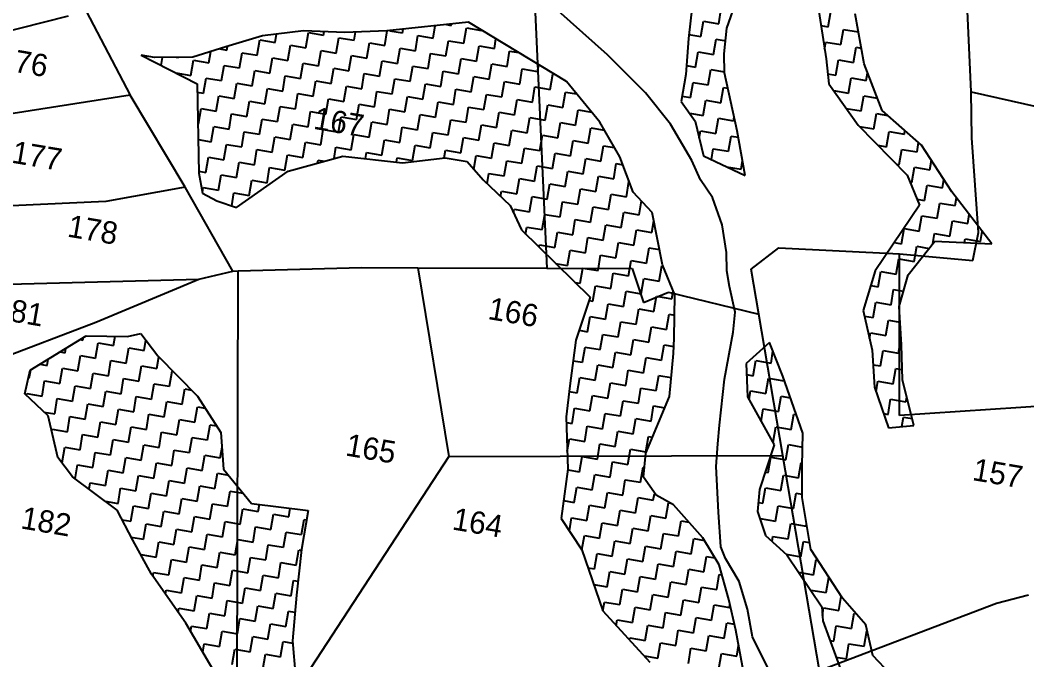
# Model space of a CAD drawing. Header units: metres. Extents: x 286044 to 288268, y 2013628 to 2015838.
# Drawn here: x 287161.4 to 287573.4, y 2014167.6 to 2014429.3 of the extents above; entities that cross this region are included whole.
import ezdxf
from ezdxf.enums import TextEntityAlignment as Align

# ---------------------------------------------------------------- set-up
doc = ezdxf.new("R2010")
doc.units = ezdxf.units.M
for name, color, linetype in [('LINE_WATER', 4, 'Continuous'), ('OFF', 1, 'Continuous'), ('POLY_HATCH', 12, 'Continuous'), ('POLY_PARCEL', 6, 'Continuous'), ('TEXT_PARCEL', 7, 'Continuous')]:
    doc.layers.add(name, color=color, linetype=linetype)
doc.styles.add('TEXT_MAP', font='')
doc.styles.get('TEXT_MAP').set_extended_font_data('Kruti Dev 050')

msp = doc.modelspace()

# ---------------------------------------------------------------- linework, layer by layer
at = {"layer": 'LINE_WATER'}
for p, q in [((287401.78, 2014415.18), (287381.64, 2014433.07)), ((287417.35, 2014399.56), (287401.78, 2014415.18)), ((287427.52, 2014386.69), (287417.35, 2014399.56)), ((287436.33, 2014371.82), (287427.52, 2014386.69)), ((287439.85, 2014363.93), (287436.33, 2014371.82)), ((287444.73, 2014356.7), (287439.85, 2014363.93)), ((287448.7, 2014345.5), (287444.73, 2014356.7)), ((287450.43, 2014334.27), (287448.7, 2014345.5)), ((287450.57, 2014326.75), (287450.43, 2014334.27)), ((287451.7, 2014320.28), (287450.57, 2014326.75)), ((287453.96, 2014309.77), (287451.7, 2014320.28)), ((287453.17, 2014301.6), (287453.96, 2014309.77)), ((287449.69, 2014282.35), (287453.17, 2014301.6)), ((287447.54, 2014263.53), (287449.69, 2014282.35)), ((287446.85, 2014255.96), (287447.54, 2014263.53)), ((287446.29, 2014246.73), (287446.85, 2014255.96)), ((287447.15, 2014227.96), (287446.29, 2014246.73)), ((287448.18, 2014213.81), (287447.15, 2014227.96)), ((287450, 2014209.04), (287448.18, 2014213.81)), ((287455.68, 2014199.57), (287450, 2014209.04)), ((287459.03, 2014188.27), (287455.68, 2014199.57)), ((287461.15, 2014176.97), (287459.03, 2014188.27)), ((287467.88, 2014163.17), (287461.15, 2014176.97))]:
    msp.add_line(p, q, dxfattribs=at)
at = {"layer": 'OFF'}
for p, q in [((287324.13, 2014327.97), (287336.83, 2014250.81)), ((287336.83, 2014250.81), (287250.06, 2014117.87)), ((287336.83, 2014250.81), (287473.55, 2014251.11))]:
    msp.add_line(p, q, dxfattribs=at)
at = {"layer": 'POLY_HATCH'}
for p, q in [((287450.63, 2014426.06), (287454.82, 2014438.15)), ((287436.47, 2014435.09), (287434.93, 2014421.84)), ((287487.8, 2014435.37), (287491.19, 2014413.46)), ((287506.75, 2014411.4), (287503.13, 2014431.93)), ((287344.85, 2014428.44), (287311.5, 2014424.88)), ((287385.03, 2014404.17), (287344.85, 2014428.44)), ((287277.35, 2014425), (287260.62, 2014422.88)), ((287294.3, 2014424.25), (287277.35, 2014425)), ((287311.5, 2014424.88), (287294.3, 2014424.25)), ((287449.55, 2014415.57), (287450.63, 2014426.06)), ((287260.62, 2014422.88), (287245.6, 2014418.32)), ((287434.93, 2014421.84), (287433.84, 2014407.08)), ((287245.6, 2014418.32), (287232.09, 2014414.22)), ((287449.64, 2014407.73), (287449.55, 2014415.57)), ((287216.4, 2014414.05), (287210.87, 2014414.99)), ((287210.87, 2014414.99), (287233.81, 2014403.26)), ((287232.09, 2014414.22), (287216.4, 2014414.05)), ((287491.19, 2014413.46), (287492.31, 2014403.31)), ((287514.18, 2014392.35), (287506.75, 2014411.4)), ((287433.84, 2014407.08), (287431.95, 2014396.02)), ((287454.86, 2014384.07), (287449.64, 2014407.73)), ((287233.81, 2014403.26), (287234.59, 2014366.65)), ((287398.59, 2014387.63), (287385.03, 2014404.17)), ((287492.31, 2014403.31), (287504.36, 2014386.31)), ((287431.95, 2014396.02), (287437.69, 2014387.93)), ((287530.28, 2014378.22), (287514.18, 2014392.35)), ((287406.84, 2014373.42), (287398.59, 2014387.63)), ((287437.69, 2014387.93), (287440.99, 2014373.85)), ((287504.36, 2014386.31), (287524.36, 2014365.83)), ((287458.14, 2014365.73), (287454.86, 2014384.07)), ((287542.67, 2014359.03), (287530.28, 2014378.22)), ((287271.05, 2014367.55), (287293.45, 2014373.69)), ((287293.45, 2014373.69), (287317.9, 2014370.95)), ((287317.9, 2014370.95), (287335.32, 2014372.96)), ((287335.32, 2014372.96), (287344.32, 2014371.43)), ((287344.32, 2014371.43), (287350.86, 2014363.91)), ((287412.21, 2014358.98), (287406.84, 2014373.42)), ((287440.99, 2014373.85), (287458.14, 2014365.73)), ((287234.59, 2014366.65), (287236.06, 2014358.57)), ((287250, 2014352.64), (287271.05, 2014367.55)), ((287524.36, 2014365.83), (287529.39, 2014353.59)), ((287350.86, 2014363.91), (287361.9, 2014353.49)), ((287236.06, 2014358.57), (287241.94, 2014355.44)), ((287420.03, 2014350.54), (287412.21, 2014358.98)), ((287558.98, 2014337.76), (287542.67, 2014359.03)), ((287241.94, 2014355.44), (287250, 2014352.64)), ((287361.9, 2014353.49), (287366.6, 2014343.45)), ((287529.39, 2014353.59), (287511.3, 2014326.79)), ((287424.22, 2014329.19), (287420.03, 2014350.54)), ((287366.6, 2014343.45), (287394.65, 2014315.9)), ((287524.78, 2014325.09), (287535.68, 2014338.88)), ((287535.68, 2014338.88), (287558.98, 2014337.76)), ((287429.26, 2014316.95), (287424.22, 2014329.19)), ((287511.3, 2014326.79), (287506.4, 2014310.56)), ((287521.16, 2014312.19), (287524.78, 2014325.09)), ((287429.08, 2014299.2), (287429.26, 2014316.95)), ((287394.65, 2014315.9), (287388.82, 2014298.4)), ((287522.03, 2014296.39), (287521.16, 2014312.19)), ((287506.4, 2014310.56), (287510.03, 2014294.29)), ((287165.45, 2014286.06), (287188.45, 2014300.1)), ((287188.45, 2014300.1), (287205.32, 2014299.86)), ((287205.32, 2014299.86), (287210.8, 2014301.04)), ((287210.8, 2014301.04), (287217.71, 2014291.95)), ((287388.82, 2014298.4), (287386.33, 2014279.62)), ((287428.71, 2014292.86), (287429.08, 2014299.2)), ((287468.05, 2014297.42), (287458.53, 2014288.76)), ((287473.53, 2014283.68), (287468.05, 2014297.42)), ((287522.44, 2014282.09), (287522.03, 2014296.39)), ((287217.71, 2014291.95), (287233.92, 2014275.45)), ((287427.15, 2014275.34), (287428.71, 2014292.86)), ((287510.03, 2014294.29), (287511.02, 2014279.18)), ((287458.53, 2014288.76), (287459.06, 2014275.15)), ((287163.28, 2014276.4), (287165.45, 2014286.06)), ((287481.64, 2014260.25), (287473.53, 2014283.68)), ((287386.33, 2014279.62), (287384.9, 2014267.05)), ((287527.11, 2014263.51), (287522.44, 2014282.09)), ((287172.84, 2014267.38), (287163.28, 2014276.4)), ((287233.92, 2014275.45), (287243.54, 2014260.61)), ((287417.49, 2014252.09), (287427.15, 2014275.34)), ((287459.06, 2014275.15), (287469.95, 2014255.51)), ((287511.02, 2014279.18), (287516.73, 2014262.55)), ((287176.8, 2014250.33), (287172.84, 2014267.38)), ((287384.9, 2014267.05), (287385.52, 2014245.61)), ((287516.73, 2014262.55), (287527.11, 2014263.51)), ((287243.54, 2014260.61), (287244.69, 2014245.63)), ((287481.48, 2014246.76), (287481.64, 2014260.25)), ((287469.95, 2014255.51), (287464, 2014237.32)), ((287416.53, 2014242.29), (287417.49, 2014252.09)), ((287182.85, 2014242.44), (287176.8, 2014250.33)), ((287481.43, 2014233.96), (287481.48, 2014246.76)), ((287201.13, 2014228.76), (287182.85, 2014242.44)), ((287244.69, 2014245.63), (287256.03, 2014231.55)), ((287385.52, 2014245.61), (287382.79, 2014225.44)), ((287421.7, 2014235.01), (287416.53, 2014242.29)), ((287428.84, 2014230.94), (287421.7, 2014235.01)), ((287464, 2014237.32), (287463.16, 2014228.21)), ((287484.94, 2014212.73), (287481.43, 2014233.96)), ((287256.03, 2014231.55), (287279.31, 2014228.64)), ((287440.79, 2014217.53), (287428.84, 2014230.94)), ((287207.51, 2014216.59), (287201.13, 2014228.76)), ((287279.31, 2014228.64), (287276.6, 2014212.74)), ((287463.16, 2014228.21), (287466.47, 2014218.4)), ((287382.79, 2014225.44), (287391.28, 2014212.61)), ((287447.44, 2014206.43), (287440.79, 2014217.53)), ((287466.47, 2014218.4), (287475.09, 2014210.53)), ((287215.17, 2014202.61), (287207.51, 2014216.59)), ((287276.6, 2014212.74), (287274.48, 2014194.09)), ((287391.28, 2014212.61), (287399.85, 2014187.67)), ((287475.09, 2014210.53), (287489.42, 2014189.23)), ((287497.9, 2014192.74), (287484.94, 2014212.73)), ((287451.43, 2014192.24), (287447.44, 2014206.43)), ((287229.15, 2014182.55), (287215.17, 2014202.61)), ((287274.48, 2014194.09), (287272.87, 2014175.35)), ((287507.44, 2014181.86), (287497.9, 2014192.74)), ((287454.27, 2014179.66), (287451.43, 2014192.24)), ((287489.42, 2014189.23), (287489.86, 2014183.47)), ((287399.85, 2014187.67), (287419.04, 2014166.62)), ((287242.25, 2014160.25), (287229.15, 2014182.55)), ((287489.86, 2014183.47), (287497.63, 2014162.22)), ((287510.28, 2014169.29), (287507.44, 2014181.86)), ((287460.95, 2014143.66), (287454.27, 2014179.66)), ((287272.87, 2014175.35), (287274.1, 2014160.88)), ((287517.52, 2014161.65), (287510.28, 2014169.29))]:
    msp.add_line(p, q, dxfattribs=at)
at = {"layer": 'POLY_HATCH', "linetype": 'Continuous'}
for p, q in [((287447.28, 2014427.81), (287448.34, 2014434.06)), ((287492.12, 2014426.6), (287493.18, 2014432.86)), ((287337.77, 2014427.16), (287337.86, 2014427.7)), ((287439.96, 2014422.62), (287441.02, 2014428.87)), ((287441.02, 2014428.87), (287447.28, 2014427.81)), ((287265.78, 2014420.12), (287266.37, 2014423.61)), ((287278.29, 2014417.99), (287279.35, 2014424.24)), ((287279.35, 2014424.24), (287285.61, 2014423.18)), ((287285.61, 2014423.18), (287285.85, 2014424.63)), ((287298.11, 2014421.05), (287298.69, 2014424.41)), ((287310.62, 2014418.92), (287311.64, 2014424.89)), ((287312.67, 2014425), (287317.94, 2014424.1)), ((287317.94, 2014424.1), (287318.19, 2014425.59)), ((287330.45, 2014421.97), (287331.3, 2014426.99)), ((287335.87, 2014427.48), (287337.77, 2014427.16)), ((287342.96, 2014419.84), (287344.02, 2014426.1)), ((287344.02, 2014426.1), (287350.27, 2014425.03)), ((287350.27, 2014425.03), (287350.3, 2014425.15)), ((287435.11, 2014423.45), (287439.96, 2014422.62)), ((287489.08, 2014427.12), (287492.12, 2014426.6)), ((287497.31, 2014419.28), (287498.37, 2014425.54)), ((287498.37, 2014425.54), (287504.44, 2014424.5)), ((287258.46, 2014414.93), (287259.53, 2014421.19)), ((287259.53, 2014421.19), (287265.78, 2014420.12)), ((287290.79, 2014415.86), (287291.86, 2014422.11)), ((287291.86, 2014422.11), (287298.11, 2014421.05)), ((287303.3, 2014413.73), (287304.37, 2014419.98)), ((287304.37, 2014419.98), (287310.62, 2014418.92)), ((287323.13, 2014416.78), (287324.19, 2014423.04)), ((287324.19, 2014423.04), (287330.45, 2014421.97)), ((287335.64, 2014414.65), (287336.7, 2014420.91)), ((287336.7, 2014420.91), (287342.96, 2014419.84)), ((287355.46, 2014417.71), (287356.13, 2014421.63)), ((287445.15, 2014415.3), (287446.21, 2014421.55)), ((287446.21, 2014421.55), (287449.49, 2014421)), ((287490.57, 2014417.49), (287491.05, 2014420.35)), ((287491.05, 2014420.35), (287497.31, 2014419.28)), ((287238.63, 2014411.88), (287239.41, 2014416.44)), ((287243.08, 2014417.55), (287245.95, 2014417.06)), ((287245.95, 2014417.06), (287246.2, 2014418.5)), ((287251.14, 2014409.74), (287252.21, 2014416)), ((287252.21, 2014416), (287258.46, 2014414.93)), ((287270.97, 2014412.8), (287272.03, 2014419.06)), ((287272.03, 2014419.06), (287278.29, 2014417.99)), ((287283.48, 2014410.67), (287284.54, 2014416.92)), ((287284.54, 2014416.92), (287290.79, 2014415.86)), ((287315.81, 2014411.6), (287316.88, 2014417.85)), ((287316.88, 2014417.85), (287323.13, 2014416.78)), ((287328.32, 2014409.47), (287329.38, 2014415.72)), ((287329.38, 2014415.72), (287335.64, 2014414.65)), ((287348.14, 2014412.52), (287349.21, 2014418.78)), ((287349.21, 2014418.78), (287355.46, 2014417.71)), ((287360.65, 2014410.39), (287361.72, 2014416.65)), ((287361.72, 2014416.65), (287365.42, 2014416.01)), ((287437.83, 2014410.11), (287438.89, 2014416.37)), ((287438.89, 2014416.37), (287445.15, 2014415.3)), ((287502.5, 2014411.96), (287503.56, 2014418.22)), ((287503.56, 2014418.22), (287505.61, 2014417.87)), ((287219.14, 2014410.76), (287219.7, 2014414.08)), ((287225.32, 2014414.14), (287226.13, 2014414.01)), ((287226.13, 2014414.01), (287226.15, 2014414.15)), ((287231.31, 2014406.69), (287232.38, 2014412.94)), ((287232.38, 2014412.94), (287238.63, 2014411.88)), ((287263.65, 2014407.61), (287264.71, 2014413.87)), ((287264.71, 2014413.87), (287270.97, 2014412.8)), ((287276.16, 2014405.48), (287277.22, 2014411.74)), ((287277.22, 2014411.74), (287283.48, 2014410.67)), ((287295.98, 2014408.54), (287297.05, 2014414.79)), ((287297.05, 2014414.79), (287303.3, 2014413.73)), ((287308.49, 2014406.41), (287309.56, 2014412.66)), ((287309.56, 2014412.66), (287315.81, 2014411.6)), ((287340.82, 2014407.33), (287341.89, 2014413.59)), ((287341.89, 2014413.59), (287348.14, 2014412.52)), ((287353.33, 2014405.2), (287354.4, 2014411.46)), ((287354.4, 2014411.46), (287360.65, 2014410.39)), ((287373.16, 2014408.26), (287373.63, 2014411.05)), ((287495.18, 2014406.78), (287496.24, 2014413.03)), ((287496.24, 2014413.03), (287502.5, 2014411.96)), ((287225.06, 2014407.75), (287231.31, 2014406.69)), ((287225.06, 2014407.74), (287225.06, 2014407.75)), ((287243.82, 2014404.56), (287244.89, 2014410.81)), ((287244.89, 2014410.81), (287251.14, 2014409.74)), ((287256.33, 2014402.43), (287257.39, 2014408.68)), ((287257.39, 2014408.68), (287263.65, 2014407.61)), ((287288.66, 2014403.35), (287289.73, 2014409.6)), ((287289.73, 2014409.6), (287295.98, 2014408.54)), ((287301.17, 2014401.22), (287302.24, 2014407.47)), ((287302.24, 2014407.47), (287308.49, 2014406.41)), ((287321, 2014404.28), (287322.06, 2014410.53)), ((287322.06, 2014410.53), (287328.32, 2014409.47)), ((287333.51, 2014402.15), (287334.57, 2014408.4)), ((287334.57, 2014408.4), (287340.82, 2014407.33)), ((287365.84, 2014403.07), (287366.9, 2014409.33)), ((287366.9, 2014409.33), (287373.16, 2014408.26)), ((287378.35, 2014400.94), (287379.41, 2014407.19)), ((287379.41, 2014407.19), (287380.26, 2014407.05)), ((287434.11, 2014410.75), (287437.83, 2014410.11)), ((287443.02, 2014402.79), (287444.08, 2014409.05)), ((287444.08, 2014409.05), (287449.63, 2014408.1)), ((287491.86, 2014407.34), (287495.18, 2014406.78)), ((287507.68, 2014404.64), (287508.2, 2014407.67)), ((287236.5, 2014399.37), (287237.57, 2014405.62)), ((287237.57, 2014405.62), (287243.82, 2014404.56)), ((287249.01, 2014397.24), (287250.08, 2014403.49)), ((287250.08, 2014403.49), (287256.33, 2014402.43)), ((287268.84, 2014400.29), (287269.9, 2014406.55)), ((287269.9, 2014406.55), (287276.16, 2014405.48)), ((287281.34, 2014398.16), (287282.41, 2014404.42)), ((287282.41, 2014404.42), (287288.66, 2014403.35)), ((287313.68, 2014399.09), (287314.74, 2014405.34)), ((287314.74, 2014405.34), (287321, 2014404.28)), ((287326.19, 2014396.96), (287327.25, 2014403.21)), ((287327.25, 2014403.21), (287333.51, 2014402.15)), ((287346.01, 2014400.01), (287347.08, 2014406.27)), ((287347.08, 2014406.27), (287353.33, 2014405.2)), ((287358.52, 2014397.88), (287359.59, 2014404.14)), ((287359.59, 2014404.14), (287365.84, 2014403.07)), ((287435.7, 2014397.6), (287436.76, 2014403.86)), ((287436.76, 2014403.86), (287443.02, 2014402.79)), ((287500.36, 2014399.46), (287501.43, 2014405.71)), ((287501.43, 2014405.71), (287507.68, 2014404.64)), ((287233.88, 2014399.81), (287236.5, 2014399.37)), ((287261.52, 2014395.11), (287262.58, 2014401.36)), ((287262.58, 2014401.36), (287268.84, 2014400.29)), ((287274.02, 2014392.97), (287275.09, 2014399.23)), ((287275.09, 2014399.23), (287281.34, 2014398.16)), ((287293.85, 2014396.03), (287294.92, 2014402.29)), ((287294.92, 2014402.29), (287301.17, 2014401.22)), ((287306.36, 2014393.9), (287307.42, 2014400.15)), ((287307.42, 2014400.15), (287313.68, 2014399.09)), ((287338.69, 2014394.83), (287339.76, 2014401.08)), ((287339.76, 2014401.08), (287346.01, 2014400.01)), ((287351.2, 2014392.7), (287352.27, 2014398.95)), ((287352.27, 2014398.95), (287358.52, 2014397.88)), ((287371.03, 2014395.75), (287372.09, 2014402.01)), ((287372.09, 2014402.01), (287378.35, 2014400.94)), ((287383.54, 2014393.62), (287384.6, 2014399.88)), ((287384.6, 2014399.88), (287389.19, 2014399.09)), ((287448.2, 2014395.47), (287449.27, 2014401.73)), ((287449.27, 2014401.73), (287451.03, 2014401.43)), ((287494.3, 2014400.49), (287500.36, 2014399.46)), ((287241.69, 2014392.05), (287242.76, 2014398.3)), ((287242.76, 2014398.3), (287249.01, 2014397.24)), ((287254.2, 2014389.92), (287255.26, 2014396.17)), ((287255.26, 2014396.17), (287261.52, 2014395.11)), ((287286.53, 2014390.84), (287287.6, 2014397.1)), ((287287.6, 2014397.1), (287293.85, 2014396.03)), ((287299.04, 2014388.71), (287300.11, 2014394.97)), ((287300.11, 2014394.97), (287306.36, 2014393.9)), ((287318.87, 2014391.77), (287319.93, 2014398.02)), ((287319.93, 2014398.02), (287326.19, 2014396.96)), ((287331.37, 2014389.64), (287332.44, 2014395.89)), ((287332.44, 2014395.89), (287338.69, 2014394.83)), ((287363.71, 2014390.56), (287364.77, 2014396.82)), ((287364.77, 2014396.82), (287371.03, 2014395.75)), ((287376.22, 2014388.43), (287377.28, 2014394.69)), ((287377.28, 2014394.69), (287383.54, 2014393.62)), ((287432.32, 2014398.18), (287435.7, 2014397.6)), ((287440.88, 2014390.29), (287441.95, 2014396.54)), ((287441.95, 2014396.54), (287448.2, 2014395.47)), ((287505.55, 2014392.14), (287506.62, 2014398.39)), ((287506.62, 2014398.39), (287512.19, 2014397.44)), ((287234.37, 2014386.86), (287235.44, 2014393.11)), ((287235.44, 2014393.11), (287241.69, 2014392.05)), ((287246.88, 2014384.73), (287247.94, 2014390.98)), ((287247.94, 2014390.98), (287254.2, 2014389.92)), ((287266.71, 2014387.79), (287267.77, 2014394.04)), ((287267.77, 2014394.04), (287274.02, 2014392.97)), ((287279.21, 2014385.66), (287280.28, 2014391.91)), ((287280.28, 2014391.91), (287286.53, 2014390.84)), ((287311.55, 2014386.58), (287312.61, 2014392.84)), ((287312.61, 2014392.84), (287318.87, 2014391.77)), ((287324.05, 2014384.45), (287325.12, 2014390.7)), ((287325.12, 2014390.7), (287331.37, 2014389.64)), ((287343.88, 2014387.51), (287344.95, 2014393.76)), ((287344.95, 2014393.76), (287351.2, 2014392.7)), ((287356.39, 2014385.38), (287357.45, 2014391.63)), ((287357.45, 2014391.63), (287363.71, 2014390.56)), ((287388.72, 2014386.3), (287389.79, 2014392.56)), ((287389.79, 2014392.56), (287395.32, 2014391.61)), ((287435.35, 2014391.23), (287440.88, 2014390.29)), ((287499.49, 2014393.17), (287505.55, 2014392.14)), ((287510.74, 2014384.82), (287511.81, 2014391.07)), ((287511.81, 2014391.07), (287516.55, 2014390.26)), ((287234.16, 2014386.9), (287234.37, 2014386.86)), ((287259.39, 2014382.6), (287260.45, 2014388.85)), ((287260.45, 2014388.85), (287266.71, 2014387.79)), ((287271.89, 2014380.47), (287272.96, 2014386.72)), ((287272.96, 2014386.72), (287279.21, 2014385.66)), ((287291.72, 2014383.52), (287292.79, 2014389.78)), ((287292.79, 2014389.78), (287299.04, 2014388.71)), ((287304.23, 2014381.39), (287305.29, 2014387.65)), ((287305.29, 2014387.65), (287311.55, 2014386.58)), ((287336.56, 2014382.32), (287337.63, 2014388.57)), ((287337.63, 2014388.57), (287343.88, 2014387.51)), ((287349.07, 2014380.19), (287350.14, 2014386.44)), ((287350.14, 2014386.44), (287356.39, 2014385.38)), ((287368.9, 2014383.25), (287369.96, 2014389.5)), ((287369.96, 2014389.5), (287376.22, 2014388.43)), ((287381.4, 2014381.11), (287382.47, 2014387.37)), ((287382.47, 2014387.37), (287388.72, 2014386.3)), ((287446.07, 2014382.97), (287447.14, 2014389.22)), ((287447.14, 2014389.22), (287453.39, 2014388.15)), ((287453.39, 2014388.15), (287453.64, 2014389.61)), ((287239.56, 2014379.54), (287240.63, 2014385.79)), ((287240.63, 2014385.79), (287246.88, 2014384.73)), ((287252.07, 2014377.41), (287253.13, 2014383.66)), ((287253.13, 2014383.66), (287259.39, 2014382.6)), ((287284.4, 2014378.34), (287285.47, 2014384.59)), ((287285.47, 2014384.59), (287291.72, 2014383.52)), ((287296.91, 2014376.2), (287297.97, 2014382.46)), ((287297.97, 2014382.46), (287304.23, 2014381.39)), ((287316.74, 2014379.26), (287317.8, 2014385.52)), ((287317.8, 2014385.52), (287324.05, 2014384.45)), ((287329.24, 2014377.13), (287330.31, 2014383.38)), ((287330.31, 2014383.38), (287336.56, 2014382.32)), ((287361.58, 2014378.06), (287362.64, 2014384.31)), ((287362.64, 2014384.31), (287368.9, 2014383.25)), ((287393.91, 2014378.98), (287394.98, 2014385.24)), ((287394.98, 2014385.24), (287400.53, 2014384.29)), ((287439.31, 2014381.03), (287439.82, 2014384.03)), ((287439.82, 2014384.03), (287446.07, 2014382.97)), ((287504.83, 2014385.82), (287510.74, 2014384.82)), ((287515.93, 2014377.5), (287516.99, 2014383.75)), ((287516.99, 2014383.75), (287523.25, 2014382.69)), ((287523.25, 2014382.69), (287523.5, 2014384.17)), ((287234.3, 2014380.44), (287239.56, 2014379.54)), ((287244.75, 2014372.22), (287245.81, 2014378.48)), ((287245.81, 2014378.48), (287252.07, 2014377.41)), ((287264.57, 2014375.28), (287265.64, 2014381.53)), ((287265.64, 2014381.53), (287271.89, 2014380.47)), ((287277.08, 2014373.15), (287278.15, 2014379.4)), ((287278.15, 2014379.4), (287284.4, 2014378.34)), ((287309.42, 2014374.07), (287310.48, 2014380.33)), ((287310.48, 2014380.33), (287316.74, 2014379.26)), ((287321.92, 2014371.94), (287322.99, 2014378.2)), ((287322.99, 2014378.2), (287329.24, 2014377.13)), ((287341.75, 2014375), (287342.82, 2014381.25)), ((287342.82, 2014381.25), (287349.07, 2014380.19)), ((287354.26, 2014372.87), (287355.32, 2014379.12)), ((287355.32, 2014379.12), (287361.58, 2014378.06)), ((287374.08, 2014375.93), (287375.15, 2014382.18)), ((287375.15, 2014382.18), (287381.4, 2014381.11)), ((287386.59, 2014373.79), (287387.66, 2014380.05)), ((287387.66, 2014380.05), (287393.91, 2014378.98)), ((287451.26, 2014375.65), (287452.33, 2014381.9)), ((287452.33, 2014381.9), (287455.34, 2014381.39)), ((287512.37, 2014378.1), (287515.93, 2014377.5)), ((287528.44, 2014375.37), (287529.1, 2014379.25)), ((287257.26, 2014370.09), (287258.32, 2014376.34)), ((287258.32, 2014376.34), (287264.57, 2014375.28)), ((287269.76, 2014367.96), (287270.83, 2014374.21)), ((287270.83, 2014374.21), (287277.08, 2014373.15)), ((287289.88, 2014372.72), (287290.65, 2014377.27)), ((287290.65, 2014377.27), (287296.91, 2014376.2)), ((287302.74, 2014372.65), (287303.16, 2014375.14)), ((287303.16, 2014375.14), (287309.42, 2014374.07)), ((287334.96, 2014372.92), (287335.5, 2014376.07)), ((287335.5, 2014376.07), (287341.75, 2014375)), ((287366.77, 2014370.74), (287367.83, 2014376.99)), ((287367.83, 2014376.99), (287374.08, 2014375.93)), ((287379.27, 2014368.61), (287380.34, 2014374.86)), ((287380.34, 2014374.86), (287386.59, 2014373.79)), ((287399.1, 2014371.66), (287400.17, 2014377.92)), ((287400.17, 2014377.92), (287404.68, 2014377.15)), ((287444.26, 2014372.3), (287445.01, 2014376.71)), ((287445.01, 2014376.71), (287451.26, 2014375.65)), ((287521.12, 2014370.18), (287522.18, 2014376.43)), ((287522.18, 2014376.43), (287528.44, 2014375.37)), ((287237.43, 2014367.03), (287238.49, 2014373.29)), ((287238.49, 2014373.29), (287244.75, 2014372.22)), ((287249.94, 2014364.9), (287251, 2014371.16)), ((287251, 2014371.16), (287257.26, 2014370.09)), ((287283.13, 2014370.86), (287283.34, 2014372.08)), ((287283.34, 2014372.08), (287285.95, 2014371.64)), ((287315.37, 2014371.24), (287315.67, 2014373.01)), ((287315.67, 2014373.01), (287321.92, 2014371.94)), ((287347.04, 2014368.3), (287348, 2014373.93)), ((287348, 2014373.93), (287354.26, 2014372.87)), ((287359.45, 2014365.55), (287360.51, 2014371.8)), ((287360.51, 2014371.8), (287366.77, 2014370.74)), ((287391.78, 2014366.48), (287392.85, 2014372.73)), ((287392.85, 2014372.73), (287399.1, 2014371.66)), ((287404.29, 2014364.34), (287405.35, 2014370.6)), ((287405.35, 2014370.6), (287408.06, 2014370.14)), ((287456.45, 2014368.33), (287457.05, 2014371.85)), ((287519.91, 2014370.39), (287521.12, 2014370.18)), ((287533.62, 2014368.05), (287534.3, 2014372)), ((287234.57, 2014367.52), (287237.43, 2014367.03)), ((287242.62, 2014359.71), (287243.68, 2014365.97)), ((287243.68, 2014365.97), (287249.94, 2014364.9)), ((287262.44, 2014362.77), (287263.51, 2014369.03)), ((287263.51, 2014369.03), (287269.76, 2014367.96)), ((287352.47, 2014362.39), (287353.19, 2014366.62)), ((287353.19, 2014366.62), (287359.45, 2014365.55)), ((287371.95, 2014363.42), (287373.02, 2014369.67)), ((287373.02, 2014369.67), (287379.27, 2014368.61)), ((287384.46, 2014361.29), (287385.53, 2014367.54)), ((287385.53, 2014367.54), (287391.78, 2014366.48)), ((287450.53, 2014369.34), (287456.45, 2014368.33)), ((287526.31, 2014362.86), (287527.37, 2014369.11)), ((287527.37, 2014369.11), (287533.62, 2014368.05)), ((287255.12, 2014357.58), (287256.19, 2014363.84)), ((287256.19, 2014363.84), (287262.44, 2014362.77)), ((287364.63, 2014358.23), (287365.7, 2014364.48)), ((287365.7, 2014364.48), (287371.95, 2014363.42)), ((287377.14, 2014356.1), (287378.21, 2014362.35)), ((287378.21, 2014362.35), (287384.46, 2014361.29)), ((287396.97, 2014359.16), (287398.03, 2014365.41)), ((287398.03, 2014365.41), (287404.29, 2014364.34)), ((287409.48, 2014357.03), (287410.54, 2014363.28)), ((287410.54, 2014363.28), (287410.62, 2014363.27)), ((287525.53, 2014362.99), (287526.31, 2014362.86)), ((287531.49, 2014355.54), (287532.56, 2014361.79)), ((287532.56, 2014361.79), (287538.81, 2014360.73)), ((287538.81, 2014360.73), (287539.39, 2014364.11)), ((287236.02, 2014358.79), (287236.36, 2014360.78)), ((287236.36, 2014360.78), (287242.62, 2014359.71)), ((287247.97, 2014353.35), (287248.87, 2014358.65)), ((287248.87, 2014358.65), (287255.12, 2014357.58)), ((287358.02, 2014357.16), (287358.38, 2014359.3)), ((287358.38, 2014359.3), (287364.63, 2014358.23)), ((287389.65, 2014353.97), (287390.71, 2014360.22)), ((287390.71, 2014360.22), (287396.97, 2014359.16)), ((287402.16, 2014351.84), (287403.22, 2014358.09)), ((287403.22, 2014358.09), (287409.48, 2014357.03)), ((287369.82, 2014350.91), (287370.89, 2014357.16)), ((287370.89, 2014357.16), (287377.14, 2014356.1)), ((287382.33, 2014348.78), (287383.4, 2014355.03)), ((287383.4, 2014355.03), (287389.65, 2014353.97)), ((287414.66, 2014349.71), (287415.62, 2014355.31)), ((287528.37, 2014356.07), (287531.49, 2014355.54)), ((287536.68, 2014348.22), (287537.75, 2014354.48)), ((287537.75, 2014354.48), (287544, 2014353.41)), ((287544, 2014353.41), (287544.54, 2014356.59)), ((287363.31, 2014350.48), (287363.57, 2014351.98)), ((287363.57, 2014351.98), (287369.82, 2014350.91)), ((287375.01, 2014343.59), (287376.08, 2014349.85)), ((287376.08, 2014349.85), (287382.33, 2014348.78)), ((287394.84, 2014346.65), (287395.9, 2014352.9)), ((287395.9, 2014352.9), (287402.16, 2014351.84)), ((287407.34, 2014344.52), (287408.41, 2014350.77)), ((287408.41, 2014350.77), (287414.66, 2014349.71)), ((287529.36, 2014343.03), (287530.43, 2014349.29)), ((287530.43, 2014349.29), (287536.68, 2014348.22)), ((287549.19, 2014346.09), (287549.81, 2014349.72)), ((287387.52, 2014341.46), (287388.58, 2014347.71)), ((287388.58, 2014347.71), (287394.84, 2014346.65)), ((287400.03, 2014339.33), (287401.09, 2014345.58)), ((287401.09, 2014345.58), (287407.34, 2014344.52)), ((287419.85, 2014342.39), (287420.68, 2014347.23)), ((287541.87, 2014340.9), (287542.94, 2014347.16)), ((287542.94, 2014347.16), (287549.19, 2014346.09)), ((287368.27, 2014341.8), (287368.76, 2014344.66)), ((287368.76, 2014344.66), (287375.01, 2014343.59)), ((287380.2, 2014336.27), (287381.26, 2014342.53)), ((287381.26, 2014342.53), (287387.52, 2014341.46)), ((287412.53, 2014337.2), (287413.6, 2014343.45)), ((287413.6, 2014343.45), (287419.85, 2014342.39)), ((287522.04, 2014337.85), (287523.11, 2014344.1)), ((287523.11, 2014344.1), (287529.36, 2014343.03)), ((287534.93, 2014337.94), (287535.62, 2014341.97)), ((287535.62, 2014341.97), (287541.87, 2014340.9)), ((287554.38, 2014338.77), (287555.07, 2014342.85)), ((287373.78, 2014336.39), (287373.95, 2014337.34)), ((287373.95, 2014337.34), (287380.2, 2014336.27)), ((287392.71, 2014334.14), (287393.77, 2014340.4)), ((287393.77, 2014340.4), (287400.03, 2014339.33)), ((287405.21, 2014332.01), (287406.28, 2014338.26)), ((287406.28, 2014338.26), (287412.53, 2014337.2)), ((287519.1, 2014338.35), (287522.04, 2014337.85)), ((287547.86, 2014338.3), (287548.12, 2014339.84)), ((287548.12, 2014339.84), (287554.38, 2014338.77)), ((287385.39, 2014328.95), (287386.45, 2014335.21)), ((287386.45, 2014335.21), (287392.71, 2014334.14)), ((287397.89, 2014326.82), (287398.96, 2014333.08)), ((287398.96, 2014333.08), (287405.21, 2014332.01)), ((287417.72, 2014329.88), (287418.79, 2014336.13)), ((287418.79, 2014336.13), (287423, 2014335.42)), ((287527.23, 2014330.53), (287528.3, 2014336.78)), ((287528.3, 2014336.78), (287533.34, 2014335.92)), ((287380.51, 2014329.78), (287385.39, 2014328.95)), ((287410.4, 2014324.69), (287411.47, 2014330.94)), ((287411.47, 2014330.94), (287417.72, 2014329.88)), ((287422.91, 2014322.56), (287423.98, 2014328.81)), ((287423.98, 2014328.81), (287424.41, 2014328.74)), ((287519.91, 2014325.34), (287520.98, 2014331.59)), ((287520.98, 2014331.59), (287527.23, 2014330.53)), ((287390.58, 2014321.63), (287391.64, 2014327.89)), ((287391.64, 2014327.89), (287397.89, 2014326.82)), ((287403.08, 2014319.5), (287404.15, 2014325.76)), ((287404.15, 2014325.76), (287410.4, 2014324.69)), ((287512.59, 2014320.15), (287513.66, 2014326.4)), ((287513.66, 2014326.4), (287519.91, 2014325.34)), ((287388.44, 2014322), (287390.58, 2014321.63)), ((287395.76, 2014314.31), (287396.83, 2014320.57)), ((287396.83, 2014320.57), (287403.08, 2014319.5)), ((287415.59, 2014317.37), (287416.66, 2014323.63)), ((287416.66, 2014323.63), (287422.91, 2014322.56)), ((287509.46, 2014320.68), (287512.59, 2014320.15)), ((287408.27, 2014312.18), (287409.34, 2014318.44)), ((287409.34, 2014318.44), (287415.59, 2014317.37)), ((287420.78, 2014310.05), (287421.84, 2014316.31)), ((287421.84, 2014316.31), (287428.1, 2014315.24)), ((287428.1, 2014315.24), (287428.64, 2014318.44)), ((287517.78, 2014312.83), (287518.85, 2014319.08)), ((287518.85, 2014319.08), (287522.9, 2014318.39)), ((287394.21, 2014314.58), (287395.76, 2014314.31)), ((287400.95, 2014307), (287402.02, 2014313.25)), ((287402.02, 2014313.25), (287408.27, 2014312.18)), ((287510.46, 2014307.64), (287511.53, 2014313.9)), ((287511.53, 2014313.9), (287517.78, 2014312.83)), ((287393.63, 2014301.81), (287394.7, 2014308.06)), ((287394.7, 2014308.06), (287400.95, 2014307)), ((287413.46, 2014304.86), (287414.52, 2014311.12)), ((287414.52, 2014311.12), (287420.78, 2014310.05)), ((287425.97, 2014302.73), (287427.03, 2014308.99)), ((287427.03, 2014308.99), (287429.17, 2014308.62)), ((287506.91, 2014308.25), (287510.46, 2014307.64)), ((287406.14, 2014299.68), (287407.21, 2014305.93)), ((287407.21, 2014305.93), (287413.46, 2014304.86)), ((287515.65, 2014300.32), (287516.72, 2014306.58)), ((287516.72, 2014306.58), (287521.52, 2014305.76)), ((287199.63, 2014296.25), (287200.25, 2014299.94)), ((287390.15, 2014302.4), (287393.63, 2014301.81)), ((287398.82, 2014294.49), (287399.89, 2014300.74)), ((287399.89, 2014300.74), (287406.14, 2014299.68)), ((287418.65, 2014297.54), (287419.71, 2014303.8)), ((287419.71, 2014303.8), (287425.97, 2014302.73)), ((287508.99, 2014298.98), (287509.4, 2014301.39)), ((287509.4, 2014301.39), (287515.65, 2014300.32)), ((287185.96, 2014298.58), (287187.12, 2014298.38)), ((287187.12, 2014298.38), (287187.29, 2014299.39)), ((287192.31, 2014291.06), (287193.37, 2014297.32)), ((287193.37, 2014297.32), (287199.63, 2014296.25)), ((287212.13, 2014294.12), (287212.85, 2014298.34)), ((287411.33, 2014292.36), (287412.39, 2014298.61)), ((287412.39, 2014298.61), (287418.65, 2014297.54)), ((287423.84, 2014290.23), (287424.9, 2014296.48)), ((287424.9, 2014296.48), (287428.88, 2014295.8)), ((287520.84, 2014293), (287521.88, 2014299.12)), ((287177.72, 2014293.55), (287179.8, 2014293.19)), ((287179.8, 2014293.19), (287180.11, 2014295.01)), ((287184.99, 2014285.87), (287186.05, 2014292.13)), ((287186.05, 2014292.13), (287192.31, 2014291.06)), ((287204.82, 2014288.93), (287205.88, 2014295.19)), ((287205.88, 2014295.19), (287212.13, 2014294.12)), ((287391.5, 2014289.3), (287392.57, 2014295.55)), ((287392.57, 2014295.55), (287398.82, 2014294.49)), ((287404.01, 2014287.17), (287405.07, 2014293.42)), ((287405.07, 2014293.42), (287411.33, 2014292.36)), ((287468.68, 2014289.02), (287469.49, 2014293.8)), ((287513.52, 2014287.82), (287514.58, 2014294.07)), ((287514.58, 2014294.07), (287520.84, 2014293)), ((287169.48, 2014288.52), (287172.48, 2014288.01)), ((287172.48, 2014288.01), (287172.93, 2014290.62)), ((287197.5, 2014283.74), (287198.56, 2014290)), ((287198.56, 2014290), (287204.82, 2014288.93)), ((287210, 2014281.61), (287211.07, 2014287.87)), ((287211.07, 2014287.87), (287217.32, 2014286.8)), ((287217.32, 2014286.8), (287218.13, 2014291.52)), ((287387.7, 2014289.95), (287391.5, 2014289.3)), ((287396.69, 2014281.98), (287397.76, 2014288.23)), ((287397.76, 2014288.23), (287404.01, 2014287.17)), ((287416.52, 2014285.04), (287417.58, 2014291.29)), ((287417.58, 2014291.29), (287423.84, 2014290.23)), ((287461.36, 2014283.83), (287462.42, 2014290.09)), ((287462.42, 2014290.09), (287468.68, 2014289.02)), ((287510.42, 2014288.34), (287513.52, 2014287.82)), ((287165.16, 2014282.82), (287165.74, 2014286.24)), ((287177.67, 2014280.69), (287178.73, 2014286.94)), ((287178.73, 2014286.94), (287184.99, 2014285.87)), ((287190.18, 2014278.56), (287191.24, 2014284.81)), ((287191.24, 2014284.81), (287197.5, 2014283.74)), ((287222.51, 2014279.48), (287223.58, 2014285.74)), ((287223.58, 2014285.74), (287223.86, 2014285.69)), ((287409.2, 2014279.85), (287410.26, 2014286.1)), ((287410.26, 2014286.1), (287416.52, 2014285.04)), ((287421.7, 2014277.72), (287422.77, 2014283.97)), ((287422.77, 2014283.97), (287427.84, 2014283.11)), ((287458.7, 2014284.29), (287461.36, 2014283.83)), ((287518.71, 2014280.5), (287519.77, 2014286.75)), ((287519.77, 2014286.75), (287522.32, 2014286.32)), ((287164.74, 2014282.89), (287165.16, 2014282.82)), ((287170.35, 2014275.5), (287171.42, 2014281.75)), ((287171.42, 2014281.75), (287177.67, 2014280.69)), ((287182.86, 2014273.37), (287183.92, 2014279.62)), ((287183.92, 2014279.62), (287190.18, 2014278.56)), ((287202.68, 2014276.42), (287203.75, 2014282.68)), ((287203.75, 2014282.68), (287210, 2014281.61)), ((287215.19, 2014274.29), (287216.26, 2014280.55)), ((287216.26, 2014280.55), (287222.51, 2014279.48)), ((287389.37, 2014276.79), (287390.44, 2014283.05)), ((287390.44, 2014283.05), (287396.69, 2014281.98)), ((287401.88, 2014274.66), (287402.94, 2014280.91)), ((287402.94, 2014280.91), (287409.2, 2014279.85)), ((287466.55, 2014276.51), (287467.61, 2014282.77)), ((287467.61, 2014282.77), (287473.87, 2014281.7)), ((287473.87, 2014281.7), (287473.98, 2014282.39)), ((287511.71, 2014277.18), (287512.45, 2014281.56)), ((287512.45, 2014281.56), (287518.71, 2014280.5)), ((287163.96, 2014275.76), (287164.1, 2014276.56)), ((287164.1, 2014276.56), (287170.35, 2014275.5)), ((287195.36, 2014271.24), (287196.43, 2014277.49)), ((287196.43, 2014277.49), (287202.68, 2014276.42)), ((287207.87, 2014269.1), (287208.94, 2014275.36)), ((287208.94, 2014275.36), (287215.19, 2014274.29)), ((287227.7, 2014272.16), (287228.76, 2014278.42)), ((287228.76, 2014278.42), (287231.46, 2014277.96)), ((287386.07, 2014277.35), (287389.37, 2014276.79)), ((287394.56, 2014269.47), (287395.62, 2014275.73)), ((287395.62, 2014275.73), (287401.88, 2014274.66)), ((287414.39, 2014272.53), (287415.45, 2014278.78)), ((287415.45, 2014278.78), (287421.7, 2014277.72)), ((287459.69, 2014274.02), (287460.29, 2014277.58)), ((287460.29, 2014277.58), (287466.55, 2014276.51)), ((287471.73, 2014269.19), (287472.8, 2014275.45)), ((287472.8, 2014275.45), (287476.61, 2014274.8)), ((287175.54, 2014268.18), (287176.6, 2014274.43)), ((287176.6, 2014274.43), (287182.86, 2014273.37)), ((287188.05, 2014266.05), (287189.11, 2014272.3)), ((287189.11, 2014272.3), (287195.36, 2014271.24)), ((287220.38, 2014266.97), (287221.45, 2014273.23)), ((287221.45, 2014273.23), (287227.7, 2014272.16)), ((287232.89, 2014264.84), (287233.95, 2014271.1)), ((287233.95, 2014271.1), (287237.09, 2014270.56)), ((287407.07, 2014267.34), (287408.13, 2014273.6)), ((287408.13, 2014273.6), (287414.39, 2014272.53)), ((287419.57, 2014265.21), (287420.64, 2014271.46)), ((287420.64, 2014271.46), (287425.21, 2014270.68)), ((287516.58, 2014267.99), (287517.64, 2014274.24)), ((287517.64, 2014274.24), (287523.9, 2014273.18)), ((287523.9, 2014273.18), (287524.21, 2014275.04)), ((287171.21, 2014268.92), (287175.54, 2014268.18)), ((287180.73, 2014260.86), (287181.79, 2014267.11)), ((287181.79, 2014267.11), (287188.05, 2014266.05)), ((287200.55, 2014263.92), (287201.62, 2014270.17)), ((287201.62, 2014270.17), (287207.87, 2014269.1)), ((287213.06, 2014261.79), (287214.13, 2014268.04)), ((287214.13, 2014268.04), (287220.38, 2014266.97)), ((287387.24, 2014264.28), (287388.3, 2014270.54)), ((287388.3, 2014270.54), (287394.56, 2014269.47)), ((287399.75, 2014262.15), (287400.81, 2014268.41)), ((287400.81, 2014268.41), (287407.07, 2014267.34)), ((287464.61, 2014265.14), (287465.48, 2014270.26)), ((287465.48, 2014270.26), (287471.73, 2014269.19)), ((287476.92, 2014261.87), (287477.99, 2014268.13)), ((287477.99, 2014268.13), (287478.97, 2014267.96)), ((287514.75, 2014268.3), (287516.58, 2014267.99)), ((287522.17, 2014263.06), (287522.83, 2014266.92)), ((287522.83, 2014266.92), (287526.4, 2014266.31)), ((287193.23, 2014258.73), (287194.3, 2014264.98)), ((287194.3, 2014264.98), (287200.55, 2014263.92)), ((287205.74, 2014256.6), (287206.81, 2014262.85)), ((287206.81, 2014262.85), (287213.06, 2014261.79)), ((287225.57, 2014259.65), (287226.63, 2014265.91)), ((287226.63, 2014265.91), (287232.89, 2014264.84)), ((287238.08, 2014257.52), (287239.14, 2014263.78)), ((287239.14, 2014263.78), (287241.78, 2014263.33)), ((287384.97, 2014264.67), (287387.24, 2014264.28)), ((287392.43, 2014256.97), (287393.49, 2014263.22)), ((287393.49, 2014263.22), (287399.75, 2014262.15)), ((287412.25, 2014260.02), (287413.32, 2014266.28)), ((287413.32, 2014266.28), (287419.57, 2014265.21)), ((287469.6, 2014256.69), (287470.67, 2014262.94)), ((287470.67, 2014262.94), (287476.92, 2014261.87)), ((287174.32, 2014261.02), (287174.47, 2014261.93)), ((287174.47, 2014261.93), (287180.73, 2014260.86)), ((287185.91, 2014253.54), (287186.98, 2014259.79)), ((287186.98, 2014259.79), (287193.23, 2014258.73)), ((287218.25, 2014254.47), (287219.31, 2014260.72)), ((287219.31, 2014260.72), (287225.57, 2014259.65)), ((287404.93, 2014254.83), (287406, 2014261.09)), ((287406, 2014261.09), (287412.25, 2014260.02)), ((287417.44, 2014252.7), (287418.51, 2014258.96)), ((287418.51, 2014258.96), (287420.22, 2014258.66)), ((287178.6, 2014248.35), (287179.66, 2014254.61)), ((287179.66, 2014254.61), (287185.91, 2014253.54)), ((287198.42, 2014251.41), (287199.49, 2014257.66)), ((287199.49, 2014257.66), (287205.74, 2014256.6)), ((287210.93, 2014249.28), (287211.99, 2014255.53)), ((287211.99, 2014255.53), (287218.25, 2014254.47)), ((287230.76, 2014252.34), (287231.82, 2014258.59)), ((287231.82, 2014258.59), (287238.08, 2014257.52)), ((287243.26, 2014250.2), (287244.01, 2014254.56)), ((287385.31, 2014252.94), (287386.17, 2014258.03)), ((287386.17, 2014258.03), (287392.43, 2014256.97)), ((287397.62, 2014249.65), (287398.68, 2014255.9)), ((287398.68, 2014255.9), (287404.93, 2014254.83)), ((287469.26, 2014256.74), (287469.6, 2014256.69)), ((287474.79, 2014249.37), (287475.86, 2014255.62)), ((287475.86, 2014255.62), (287481.57, 2014254.65)), ((287191.1, 2014246.22), (287192.17, 2014252.47)), ((287192.17, 2014252.47), (287198.42, 2014251.41)), ((287223.44, 2014247.15), (287224.5, 2014253.4)), ((287224.5, 2014253.4), (287230.76, 2014252.34)), ((287235.94, 2014245.02), (287237.01, 2014251.27)), ((287237.01, 2014251.27), (287243.26, 2014250.2)), ((287390.3, 2014244.46), (287391.36, 2014250.71)), ((287391.36, 2014250.71), (287397.62, 2014249.65)), ((287410.12, 2014247.52), (287411.19, 2014253.77)), ((287411.19, 2014253.77), (287417.44, 2014252.7)), ((287467.47, 2014244.18), (287468.54, 2014250.43)), ((287468.54, 2014250.43), (287474.79, 2014249.37)), ((287178.28, 2014248.41), (287178.6, 2014248.35)), ((287183.89, 2014241.66), (287184.85, 2014247.29)), ((287184.85, 2014247.29), (287191.1, 2014246.22)), ((287203.61, 2014244.09), (287204.68, 2014250.34)), ((287204.68, 2014250.34), (287210.93, 2014249.28)), ((287216.12, 2014241.96), (287217.18, 2014248.21)), ((287217.18, 2014248.21), (287223.44, 2014247.15)), ((287402.8, 2014242.33), (287403.87, 2014248.58)), ((287403.87, 2014248.58), (287410.12, 2014247.52)), ((287415.31, 2014240.2), (287416.38, 2014246.45)), ((287416.38, 2014246.45), (287416.93, 2014246.36)), ((287479.98, 2014242.05), (287481.05, 2014248.3)), ((287481.05, 2014248.3), (287481.5, 2014248.22)), ((287196.29, 2014238.9), (287197.36, 2014245.16)), ((287197.36, 2014245.16), (287203.61, 2014244.09)), ((287208.8, 2014236.77), (287209.86, 2014243.02)), ((287209.86, 2014243.02), (287216.12, 2014241.96)), ((287228.63, 2014239.83), (287229.69, 2014246.08)), ((287229.69, 2014246.08), (287235.94, 2014245.02)), ((287241.13, 2014237.7), (287242.2, 2014243.95)), ((287242.2, 2014243.95), (287246.65, 2014243.19)), ((287385.47, 2014245.28), (287390.3, 2014244.46)), ((287395.48, 2014237.14), (287396.55, 2014243.39)), ((287396.55, 2014243.39), (287402.8, 2014242.33)), ((287466.31, 2014244.38), (287467.47, 2014244.18)), ((287472.66, 2014236.86), (287473.73, 2014243.11)), ((287473.73, 2014243.11), (287479.98, 2014242.05)), ((287189.6, 2014237.39), (287190.04, 2014239.97)), ((287190.04, 2014239.97), (287196.29, 2014238.9)), ((287221.31, 2014234.64), (287222.37, 2014240.89)), ((287222.37, 2014240.89), (287228.63, 2014239.83)), ((287233.81, 2014232.51), (287234.88, 2014238.76)), ((287234.88, 2014238.76), (287241.13, 2014237.7)), ((287388.17, 2014231.95), (287389.23, 2014238.2)), ((287389.23, 2014238.2), (287395.48, 2014237.14)), ((287407.99, 2014235.01), (287409.06, 2014241.26)), ((287409.06, 2014241.26), (287415.31, 2014240.2)), ((287201.48, 2014231.58), (287202.54, 2014237.84)), ((287202.54, 2014237.84), (287208.8, 2014236.77)), ((287213.99, 2014229.45), (287215.05, 2014235.71)), ((287215.05, 2014235.71), (287221.31, 2014234.64)), ((287246.32, 2014230.38), (287247.39, 2014236.63)), ((287247.39, 2014236.63), (287252.66, 2014235.73)), ((287400.67, 2014229.82), (287401.74, 2014236.07)), ((287401.74, 2014236.07), (287407.99, 2014235.01)), ((287413.18, 2014227.69), (287414.25, 2014233.94)), ((287414.25, 2014233.94), (287420.5, 2014232.88)), ((287420.5, 2014232.88), (287420.94, 2014235.44)), ((287465.34, 2014231.67), (287466.41, 2014237.93)), ((287466.41, 2014237.93), (287472.66, 2014236.86)), ((287477.85, 2014229.54), (287478.91, 2014235.79)), ((287478.91, 2014235.79), (287481.44, 2014235.36)), ((287196.15, 2014232.49), (287201.48, 2014231.58)), ((287206.67, 2014224.26), (287207.73, 2014230.52)), ((287207.73, 2014230.52), (287213.99, 2014229.45)), ((287226.49, 2014227.32), (287227.56, 2014233.57)), ((287227.56, 2014233.57), (287233.81, 2014232.51)), ((287239, 2014225.19), (287240.07, 2014231.44)), ((287240.07, 2014231.44), (287246.32, 2014230.38)), ((287258.83, 2014228.25), (287259.32, 2014231.14)), ((287383.77, 2014232.7), (287388.17, 2014231.95)), ((287393.35, 2014224.63), (287394.42, 2014230.88)), ((287394.42, 2014230.88), (287400.67, 2014229.82)), ((287425.69, 2014225.56), (287426.75, 2014231.81)), ((287426.75, 2014231.81), (287427.56, 2014231.67)), ((287463.51, 2014231.98), (287465.34, 2014231.67)), ((287470.53, 2014224.35), (287471.59, 2014230.61)), ((287471.59, 2014230.61), (287477.85, 2014229.54)), ((287219.17, 2014222.13), (287220.24, 2014228.39)), ((287220.24, 2014228.39), (287226.49, 2014227.32)), ((287231.68, 2014220), (287232.75, 2014226.25)), ((287232.75, 2014226.25), (287239, 2014225.19)), ((287251.51, 2014223.06), (287252.57, 2014229.31)), ((287252.57, 2014229.31), (287258.83, 2014228.25)), ((287264.02, 2014220.93), (287265.08, 2014227.18)), ((287265.08, 2014227.18), (287271.34, 2014226.12)), ((287271.34, 2014226.12), (287271.92, 2014229.57)), ((287386.18, 2014220.32), (287387.1, 2014225.7)), ((287387.1, 2014225.7), (287393.35, 2014224.63)), ((287405.86, 2014222.5), (287406.93, 2014228.75)), ((287406.93, 2014228.75), (287413.18, 2014227.69)), ((287418.37, 2014220.37), (287419.43, 2014226.62)), ((287419.43, 2014226.62), (287425.69, 2014225.56)), ((287203.18, 2014224.86), (287206.67, 2014224.26)), ((287211.86, 2014216.94), (287212.92, 2014223.2)), ((287212.92, 2014223.2), (287219.17, 2014222.13)), ((287244.19, 2014217.87), (287245.26, 2014224.12)), ((287245.26, 2014224.12), (287251.51, 2014223.06)), ((287256.7, 2014215.74), (287257.76, 2014221.99)), ((287257.76, 2014221.99), (287264.02, 2014220.93)), ((287276.52, 2014218.8), (287277.59, 2014225.05)), ((287277.59, 2014225.05), (287278.66, 2014224.87)), ((287398.54, 2014217.31), (287399.61, 2014223.57)), ((287399.61, 2014223.57), (287405.86, 2014222.5)), ((287430.88, 2014218.24), (287431.94, 2014224.49)), ((287431.94, 2014224.49), (287435.06, 2014223.96)), ((287464.22, 2014225.08), (287464.28, 2014225.42)), ((287464.28, 2014225.42), (287470.53, 2014224.35)), ((287475.72, 2014217.03), (287476.78, 2014223.29)), ((287476.78, 2014223.29), (287483.04, 2014222.22)), ((287483.04, 2014222.22), (287483.21, 2014223.22)), ((287206.88, 2014217.79), (287211.86, 2014216.94)), ((287224.36, 2014214.81), (287225.43, 2014221.07)), ((287225.43, 2014221.07), (287231.68, 2014220)), ((287236.87, 2014212.68), (287237.94, 2014218.94)), ((287237.94, 2014218.94), (287244.19, 2014217.87)), ((287269.2, 2014213.61), (287270.27, 2014219.86)), ((287270.27, 2014219.86), (287276.52, 2014218.8)), ((287391.3, 2014212.57), (287392.29, 2014218.38)), ((287392.29, 2014218.38), (287398.54, 2014217.31)), ((287411.05, 2014215.18), (287412.11, 2014221.43)), ((287412.11, 2014221.43), (287418.37, 2014220.37)), ((287423.56, 2014213.05), (287424.62, 2014219.3)), ((287424.62, 2014219.3), (287430.88, 2014218.24)), ((287469.11, 2014215.99), (287469.46, 2014218.1)), ((287469.46, 2014218.1), (287475.72, 2014217.03)), ((287217.04, 2014209.62), (287218.11, 2014215.88)), ((287218.11, 2014215.88), (287224.36, 2014214.81)), ((287229.55, 2014207.49), (287230.62, 2014213.75)), ((287230.62, 2014213.75), (287236.87, 2014212.68)), ((287249.38, 2014210.55), (287250.44, 2014216.8)), ((287250.44, 2014216.8), (287256.7, 2014215.74)), ((287261.89, 2014208.42), (287262.95, 2014214.67)), ((287262.95, 2014214.67), (287269.2, 2014213.61)), ((287403.73, 2014209.99), (287404.8, 2014216.25)), ((287404.8, 2014216.25), (287411.05, 2014215.18)), ((287416.24, 2014207.86), (287417.3, 2014214.12)), ((287417.3, 2014214.12), (287423.56, 2014213.05)), ((287436.06, 2014210.92), (287437.13, 2014217.17)), ((287437.13, 2014217.17), (287441.44, 2014216.44)), ((287480.91, 2014209.71), (287481.97, 2014215.97)), ((287481.97, 2014215.97), (287484.47, 2014215.54)), ((287210.78, 2014210.62), (287210.79, 2014210.69)), ((287210.79, 2014210.69), (287217.04, 2014209.62)), ((287242.06, 2014205.36), (287243.12, 2014211.62)), ((287243.12, 2014211.62), (287249.38, 2014210.55)), ((287254.57, 2014203.23), (287255.63, 2014209.49)), ((287255.63, 2014209.49), (287261.89, 2014208.42)), ((287274.39, 2014206.29), (287275.46, 2014212.54)), ((287275.46, 2014212.54), (287276.55, 2014212.36)), ((287396.41, 2014204.8), (287397.48, 2014211.06)), ((287397.48, 2014211.06), (287403.73, 2014209.99)), ((287428.74, 2014205.73), (287429.81, 2014211.98)), ((287429.81, 2014211.98), (287436.06, 2014210.92)), ((287441.25, 2014203.6), (287442.32, 2014209.85)), ((287442.32, 2014209.85), (287445.74, 2014209.27)), ((287474.86, 2014210.74), (287480.91, 2014209.71)), ((287222.23, 2014202.31), (287223.3, 2014208.56)), ((287223.3, 2014208.56), (287229.55, 2014207.49)), ((287234.74, 2014200.17), (287235.8, 2014206.43)), ((287235.8, 2014206.43), (287242.06, 2014205.36)), ((287267.07, 2014201.1), (287268.14, 2014207.35)), ((287268.14, 2014207.35), (287274.39, 2014206.29)), ((287393.81, 2014205.25), (287396.41, 2014204.8)), ((287408.92, 2014202.67), (287409.98, 2014208.93)), ((287409.98, 2014208.93), (287416.24, 2014207.86)), ((287421.43, 2014200.54), (287422.49, 2014206.8)), ((287422.49, 2014206.8), (287428.74, 2014205.73)), ((287486.09, 2014202.39), (287487.16, 2014208.65)), ((287487.16, 2014208.65), (287487.64, 2014208.57)), ((287215.71, 2014201.82), (287215.98, 2014203.37)), ((287215.98, 2014203.37), (287222.23, 2014202.31)), ((287227.42, 2014194.99), (287228.49, 2014201.24)), ((287228.49, 2014201.24), (287234.74, 2014200.17)), ((287247.25, 2014198.04), (287248.31, 2014204.3)), ((287248.31, 2014204.3), (287254.57, 2014203.23)), ((287259.75, 2014195.91), (287260.82, 2014202.17)), ((287260.82, 2014202.17), (287267.07, 2014201.1)), ((287401.6, 2014197.49), (287402.66, 2014203.74)), ((287402.66, 2014203.74), (287408.92, 2014202.67)), ((287414.11, 2014195.35), (287415.17, 2014201.61)), ((287415.17, 2014201.61), (287421.43, 2014200.54)), ((287433.93, 2014198.41), (287435, 2014204.66)), ((287435, 2014204.66), (287441.25, 2014203.6)), ((287446.44, 2014196.28), (287447.51, 2014202.53)), ((287447.51, 2014202.53), (287448.59, 2014202.35)), ((287479.85, 2014203.46), (287486.09, 2014202.39)), ((287491.28, 2014195.07), (287492.34, 2014201.31)), ((287239.93, 2014192.85), (287240.99, 2014199.11)), ((287240.99, 2014199.11), (287247.25, 2014198.04)), ((287252.43, 2014190.72), (287253.5, 2014196.98)), ((287253.5, 2014196.98), (287259.75, 2014195.91)), ((287272.26, 2014193.78), (287273.33, 2014200.03)), ((287273.33, 2014200.03), (287275.12, 2014199.73)), ((287396.16, 2014198.41), (287401.6, 2014197.49)), ((287426.61, 2014193.22), (287427.68, 2014199.48)), ((287427.68, 2014199.48), (287433.93, 2014198.41)), ((287439.12, 2014191.09), (287440.19, 2014197.35)), ((287440.19, 2014197.35), (287446.44, 2014196.28)), ((287220.89, 2014194.4), (287221.17, 2014196.05)), ((287221.17, 2014196.05), (287227.42, 2014194.99)), ((287232.61, 2014187.67), (287233.67, 2014193.92)), ((287233.67, 2014193.92), (287239.93, 2014192.85)), ((287264.94, 2014188.59), (287266.01, 2014194.85)), ((287266.01, 2014194.85), (287272.26, 2014193.78)), ((287406.79, 2014190.17), (287407.85, 2014196.42)), ((287407.85, 2014196.42), (287414.11, 2014195.35)), ((287419.29, 2014188.03), (287420.36, 2014194.29)), ((287420.36, 2014194.29), (287426.61, 2014193.22)), ((287484.98, 2014195.84), (287485.03, 2014196.14)), ((287485.03, 2014196.14), (287491.28, 2014195.07)), ((287496.47, 2014187.76), (287497.44, 2014193.45)), ((287226.06, 2014186.98), (287226.35, 2014188.73)), ((287226.35, 2014188.73), (287232.61, 2014187.67)), ((287245.12, 2014185.54), (287246.18, 2014191.79)), ((287246.18, 2014191.79), (287252.43, 2014190.72)), ((287257.62, 2014183.4), (287258.69, 2014189.66)), ((287258.69, 2014189.66), (287264.94, 2014188.59)), ((287399.91, 2014187.6), (287400.53, 2014191.23)), ((287400.53, 2014191.23), (287406.79, 2014190.17)), ((287411.98, 2014182.85), (287413.04, 2014189.1)), ((287413.04, 2014189.1), (287419.29, 2014188.03)), ((287431.8, 2014185.9), (287432.87, 2014192.16)), ((287432.87, 2014192.16), (287439.12, 2014191.09)), ((287444.31, 2014183.77), (287445.37, 2014190.03)), ((287445.37, 2014190.03), (287451.63, 2014188.96)), ((287451.63, 2014188.96), (287451.86, 2014190.32)), ((287489.69, 2014185.72), (287490.22, 2014188.82)), ((287490.22, 2014188.82), (287496.47, 2014187.76)), ((287237.8, 2014180.35), (287238.86, 2014186.6)), ((287238.86, 2014186.6), (287245.12, 2014185.54)), ((287250.3, 2014178.22), (287251.37, 2014184.47)), ((287251.37, 2014184.47), (287257.62, 2014183.4)), ((287270.13, 2014181.27), (287271.2, 2014187.53)), ((287271.2, 2014187.53), (287273.87, 2014187.07)), ((287424.48, 2014180.72), (287425.55, 2014186.97)), ((287425.55, 2014186.97), (287431.8, 2014185.9)), ((287436.99, 2014178.58), (287438.06, 2014184.84)), ((287438.06, 2014184.84), (287444.31, 2014183.77)), ((287501.66, 2014180.44), (287502.72, 2014186.69)), ((287502.72, 2014186.69), (287503.29, 2014186.59)), ((287231.15, 2014179.14), (287231.54, 2014181.41)), ((287231.54, 2014181.41), (287237.8, 2014180.35)), ((287262.81, 2014176.09), (287263.88, 2014182.34)), ((287263.88, 2014182.34), (287270.13, 2014181.27)), ((287405.34, 2014181.65), (287405.72, 2014183.91)), ((287405.72, 2014183.91), (287411.98, 2014182.85)), ((287417.16, 2014175.53), (287418.23, 2014181.78)), ((287418.23, 2014181.78), (287424.48, 2014180.72)), ((287449.5, 2014176.45), (287450.56, 2014182.71)), ((287450.56, 2014182.71), (287453.7, 2014182.17)), ((287494.34, 2014175.25), (287495.4, 2014181.5)), ((287495.4, 2014181.5), (287501.66, 2014180.44)), ((287242.98, 2014173.03), (287244.05, 2014179.28)), ((287244.05, 2014179.28), (287250.3, 2014178.22)), ((287255.49, 2014170.9), (287256.56, 2014177.15)), ((287256.56, 2014177.15), (287262.81, 2014176.09)), ((287410.76, 2014175.71), (287410.91, 2014176.59)), ((287410.91, 2014176.59), (287417.16, 2014175.53)), ((287429.67, 2014173.4), (287430.74, 2014179.65)), ((287430.74, 2014179.65), (287436.99, 2014178.58)), ((287442.18, 2014171.27), (287443.24, 2014177.52)), ((287443.24, 2014177.52), (287449.5, 2014176.45)), ((287506.85, 2014173.12), (287507.91, 2014179.37)), ((287507.91, 2014179.37), (287508, 2014179.36)), ((287236.14, 2014170.65), (287236.73, 2014174.09)), ((287236.73, 2014174.09), (287242.98, 2014173.03)), ((287268, 2014168.77), (287269.07, 2014175.02)), ((287269.07, 2014175.02), (287272.95, 2014174.36)), ((287422.35, 2014168.21), (287423.42, 2014174.46)), ((287423.42, 2014174.46), (287429.67, 2014173.4)), ((287434.86, 2014166.08), (287435.92, 2014172.33)), ((287435.92, 2014172.33), (287442.18, 2014171.27)), ((287454.69, 2014169.13), (287455.42, 2014173.44)), ((287492.77, 2014175.52), (287494.34, 2014175.25)), ((287499.53, 2014167.93), (287500.59, 2014174.18)), ((287500.59, 2014174.18), (287506.85, 2014173.12)), ((287248.17, 2014165.71), (287249.24, 2014171.96)), ((287249.24, 2014171.96), (287255.49, 2014170.9)), ((287260.68, 2014163.58), (287261.75, 2014169.83)), ((287261.75, 2014169.83), (287268, 2014168.77)), ((287416.72, 2014169.17), (287422.35, 2014168.21)), ((287447.37, 2014163.95), (287448.43, 2014170.2)), ((287448.43, 2014170.2), (287454.69, 2014169.13)), ((287495.28, 2014168.65), (287499.53, 2014167.93))]:
    msp.add_line(p, q, dxfattribs=at)
at = {"layer": 'POLY_PARCEL'}
for p, q in [((287550.56, 2014399.91), (287546.69, 2014489.54)), ((287188.43, 2014432.93), (287206.47, 2014398.62)), ((287372.2, 2014432.38), (287376.99, 2014327.79)), ((287117.71, 2014415.03), (287181.19, 2014431.1)), ((287550.84, 2014381.15), (287550.56, 2014399.91)), ((287550.56, 2014399.91), (287618.82, 2014384.53)), ((287206.47, 2014398.62), (287131.3, 2014386.8)), ((287229, 2014360.9), (287206.47, 2014398.62)), ((287553.61, 2014342.45), (287550.84, 2014381.15)), ((287229, 2014360.9), (287196.42, 2014355.15)), ((287248.47, 2014326.62), (287229, 2014360.9)), ((287196.42, 2014355.15), (287157.83, 2014353.33)), ((287551.29, 2014330.98), (287553.61, 2014342.45)), ((287460.55, 2014327.46), (287471.94, 2014336.21)), ((287471.94, 2014336.21), (287521.26, 2014333.69)), ((287521.3, 2014267.54), (287521.26, 2014333.69)), ((287521.26, 2014333.69), (287551.29, 2014330.98)), ((287234.54, 2014323.34), (287248.47, 2014326.62)), ((287248.47, 2014326.62), (287250.66, 2014326.68)), ((287250.06, 2014117.87), (287250.66, 2014326.68)), ((287250.66, 2014326.68), (287301.11, 2014328.04)), ((287301.11, 2014328.04), (287324.13, 2014327.97)), ((287324.13, 2014327.97), (287376.99, 2014327.79)), ((287376.99, 2014327.79), (287411.86, 2014327.67)), ((287411.86, 2014327.67), (287416.44, 2014313.79)), ((287463.69, 2014309.06), (287460.55, 2014327.46)), ((287142.86, 2014320.97), (287234.54, 2014323.34)), ((287192.34, 2014305.71), (287234.54, 2014323.34)), ((287416.44, 2014313.79), (287426.66, 2014317.96)), ((287426.66, 2014317.96), (287463.69, 2014309.06)), ((287473.55, 2014251.11), (287463.69, 2014309.06)), ((287126.32, 2014280.6), (287192.34, 2014305.71)), ((287643.91, 2014275.69), (287521.3, 2014267.54)), ((287488.53, 2014163.13), (287473.55, 2014251.11)), ((287574.03, 2014194.01), (287560.89, 2014190.63)), ((287560.89, 2014190.63), (287488.53, 2014163.13))]:
    msp.add_line(p, q, dxfattribs=at)

# ---------------------------------------------------------------- texts
at = {"layer": 'TEXT_PARCEL', "style": 'TEXT_MAP'}
for s, p in [('176', (287161.86, 2014407.67)), ('167', (287291.13, 2014383.17)), ('177', (287167.58, 2014369.31)), ('178', (287190.43, 2014339.07)), ('181', (287160.16, 2014305.62)), ('166', (287362.52, 2014305.35)), ('165', (287304.24, 2014249.51)), ('157', (287560.77, 2014239.44)), ('182', (287171.34, 2014219.68)), ('164', (287347.91, 2014219.24))]:
    msp.add_text(s, height=9.135, rotation=350.3305, dxfattribs=at).set_placement(p, align=Align.CENTER)

doc.saveas('drawing.dxf')
